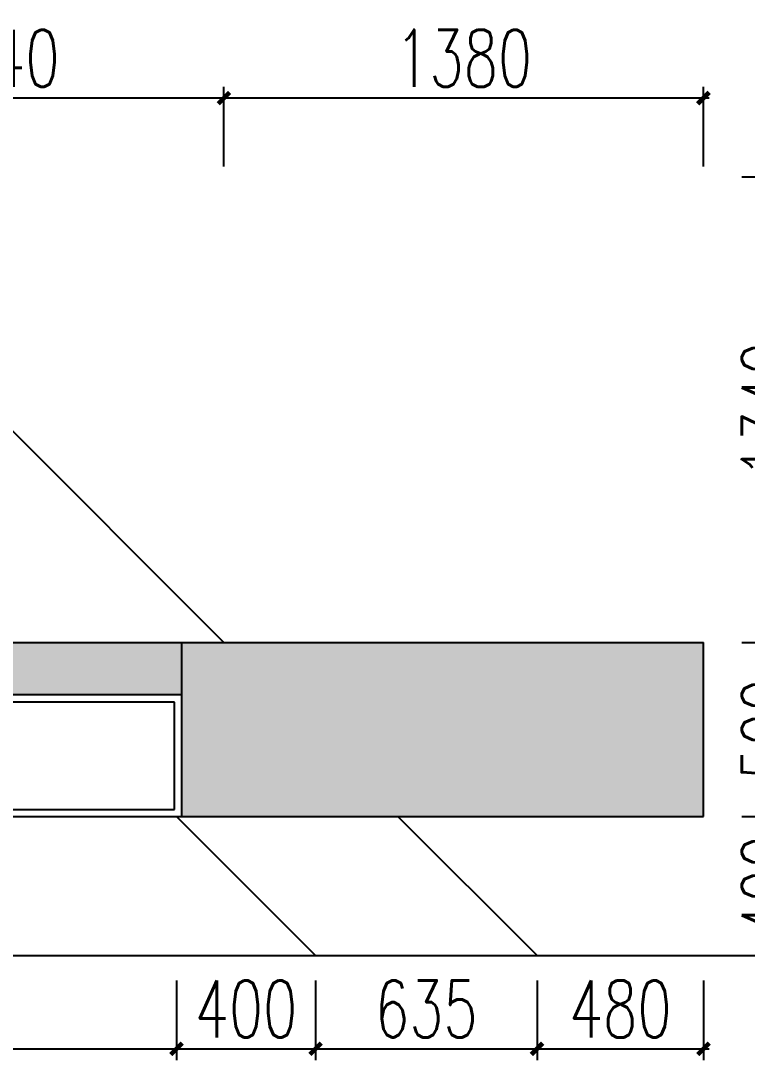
# Model space of a CAD drawing. Header units: millimetres. Extents: x 5625199 to 7433318, y -3316392 to -2552493.
# Drawn here: x 5950368 to 5952456, y -2700029 to -2697041 of the extents above; entities that cross this region are included whole.
import ezdxf

# ---------------------------------------------------------------- set-up
doc = ezdxf.new("R2010")
doc.units = ezdxf.units.MM
doc.header["$PDMODE"] = 35
doc.header["$PDSIZE"] = -10
doc.layers.add('155', color=155, linetype='Continuous')
doc.styles.add('标注-尺寸', font='simplex.shx', dxfattribs={"width": 0.7})
doc.dimstyles.new('MS55', dxfattribs={"dimscale": 0, "dimtxt": 5, "dimasz": 1, "dimexe": 1, "dimexo": 0.8, "dimgap": 1, "dimtad": 1, "dimdec": 0, "dimrnd": 5, "dimdsep": 46, "dimtxsty": '标注-尺寸', "dimblk": 'ARCHTICK', "dimcen": 0, "dimdle": 0.5, "dimclrd": 256, "dimclre": 256, "dimclrt": 50, "dimadec": 0, "dimazin": 0, "dimtfac": 1, "dimtdec": 0, "dimtix": 1, "dimtofl": 0, "dimtmove": 2, "dimatfit": 3, "dimldrblk": 'jt2', "dimfxl": 6, "dimfxlon": 1, "dimtvp": 1, "dimtolj": 1, "dimtzin": 0, "dimarcsym": 0})

# ---------------------------------------------------------------- blocks, each defined once
blk = doc.blocks.new('_ArchTick')
at = {"color": 0, "linetype": 'ByBlock', "const_width": 0.4}
blk.add_lwpolyline([(-0.5, -0.5), (0.5, 0.5)], dxfattribs=at)
blk = doc.blocks.new('*D933')
at = {"layer": '155', "lineweight": -2, "ltscale": 500, "transparency": 16777216}
for p, q in [((5949003.1, -2699799.3), (5949003.1, -2700028.7)), ((5950815.7, -2699799.3), (5950815.7, -2700028.7)), ((5948986.7, -2699996), (5950832.1, -2699996))]:
    blk.add_line(p, q, dxfattribs=at)
at = {"layer": 'Defpoints', "color": 0, "transparency": 16777216}
for p in [(5950815.7, -2699328), (5949003.1, -2699728), (5950815.7, -2699996)]:
    blk.add_point(p, dxfattribs=at)
at = {"layer": '155', "linetype": 'ByBlock', "lineweight": -2, "transparency": 16777216, "xscale": 32.76841990261787, "yscale": 32.76841990261787, "zscale": 32.76841990261787, "rotation": 180}
blk.add_blockref('_ArchTick', (5949003.1, -2699996), dxfattribs=at)
at = {"layer": '155', "linetype": 'ByBlock', "lineweight": -2, "transparency": 16777216, "xscale": 32.76841990261787, "yscale": 32.76841990261787, "zscale": 32.76841990261787}
blk.add_blockref('_ArchTick', (5950815.7, -2699996), dxfattribs=at)
at = {"layer": '155', "color": 50, "ltscale": 500, "transparency": 16777216, "insert": (5949909.4, -2699881.3), "char_height": 163.84, "attachment_point": 5, "style": '标注-尺寸'}
blk.add_mtext('\\A1;1815', dxfattribs=at)
blk = doc.blocks.new('jt2')
at = {"ltscale": 0.1}
blk.add_line((0, 0), (-1, 0), dxfattribs=at)
at = {"color": 6, "ltscale": 0.1}
blk.add_lwpolyline([(-1.217, 1.261), (-0.717, 1.5), (0.019, 0), (-0.717, -1.5), (-1.217, -1.261), (0, 0), (-1.217, 1.261)], dxfattribs=at)
blk = doc.blocks.new('*D934')
at = {"layer": '155', "lineweight": -2, "ltscale": 500, "transparency": 16777216}
for p, q in [((5950815.7, -2699799.3), (5950815.7, -2700028.7)), ((5951215.7, -2699799.3), (5951215.7, -2700028.7)), ((5950799.3, -2699996), (5951232.1, -2699996))]:
    blk.add_line(p, q, dxfattribs=at)
at = {"layer": 'Defpoints', "color": 0, "transparency": 16777216}
for p in [(5950815.7, -2699328), (5951215.7, -2699728), (5951215.7, -2699996)]:
    blk.add_point(p, dxfattribs=at)
at = {"layer": '155', "linetype": 'ByBlock', "lineweight": -2, "transparency": 16777216, "xscale": 32.76841990261787, "yscale": 32.76841990261787, "zscale": 32.76841990261787, "rotation": 180}
blk.add_blockref('_ArchTick', (5950815.7, -2699996), dxfattribs=at)
at = {"layer": '155', "linetype": 'ByBlock', "lineweight": -2, "transparency": 16777216, "xscale": 32.76841990261787, "yscale": 32.76841990261787, "zscale": 32.76841990261787}
blk.add_blockref('_ArchTick', (5951215.7, -2699996), dxfattribs=at)
at = {"layer": '155', "color": 50, "ltscale": 500, "transparency": 16777216, "insert": (5951015.7, -2699881.3), "char_height": 163.84, "attachment_point": 5, "style": '标注-尺寸'}
blk.add_mtext('\\A1;400', dxfattribs=at)
blk = doc.blocks.new('*D935')
at = {"layer": '155', "lineweight": -2, "ltscale": 500, "transparency": 16777216}
for p, q in [((5951215.7, -2699799.3), (5951215.7, -2700028.7)), ((5951852.1, -2699799.3), (5951852.1, -2700028.7)), ((5951199.3, -2699996), (5951868.5, -2699996))]:
    blk.add_line(p, q, dxfattribs=at)
at = {"layer": 'Defpoints', "color": 0, "transparency": 16777216}
for p in [(5951215.7, -2699728), (5951852.1, -2699728), (5951852.1, -2699996)]:
    blk.add_point(p, dxfattribs=at)
at = {"layer": '155', "linetype": 'ByBlock', "lineweight": -2, "transparency": 16777216, "xscale": 32.76841990261787, "yscale": 32.76841990261787, "zscale": 32.76841990261787, "rotation": 180}
blk.add_blockref('_ArchTick', (5951215.7, -2699996), dxfattribs=at)
at = {"layer": '155', "linetype": 'ByBlock', "lineweight": -2, "transparency": 16777216, "xscale": 32.76841990261787, "yscale": 32.76841990261787, "zscale": 32.76841990261787}
blk.add_blockref('_ArchTick', (5951852.1, -2699996), dxfattribs=at)
at = {"layer": '155', "color": 50, "ltscale": 500, "transparency": 16777216, "insert": (5951533.9, -2699881.3), "char_height": 163.84, "attachment_point": 5, "style": '标注-尺寸'}
blk.add_mtext('\\A1;635', dxfattribs=at)
blk = doc.blocks.new('*D936')
at = {"layer": '155', "lineweight": -2, "ltscale": 500, "transparency": 16777216}
for p, q in [((5951852.1, -2699799.3), (5951852.1, -2700028.7)), ((5952330.4, -2699799.3), (5952330.4, -2700028.7)), ((5951835.7, -2699996), (5952346.8, -2699996))]:
    blk.add_line(p, q, dxfattribs=at)
at = {"layer": 'Defpoints', "color": 0, "transparency": 16777216}
for p in [(5952330.4, -2699328), (5951852.1, -2699728), (5952330.4, -2699996)]:
    blk.add_point(p, dxfattribs=at)
at = {"layer": '155', "linetype": 'ByBlock', "lineweight": -2, "transparency": 16777216, "xscale": 32.76841990261787, "yscale": 32.76841990261787, "zscale": 32.76841990261787, "rotation": 180}
blk.add_blockref('_ArchTick', (5951852.1, -2699996), dxfattribs=at)
at = {"layer": '155', "linetype": 'ByBlock', "lineweight": -2, "transparency": 16777216, "xscale": 32.76841990261787, "yscale": 32.76841990261787, "zscale": 32.76841990261787}
blk.add_blockref('_ArchTick', (5952330.4, -2699996), dxfattribs=at)
at = {"layer": '155', "color": 50, "ltscale": 500, "transparency": 16777216, "insert": (5952091.3, -2699881.3), "char_height": 163.84, "attachment_point": 5, "style": '标注-尺寸'}
blk.add_mtext('\\A1;480', dxfattribs=at)
blk = doc.blocks.new('*D937')
at = {"layer": '155', "lineweight": -2, "ltscale": 500, "transparency": 16777216}
for p, q in [((5952637.1, -2699744.4), (5952637.1, -2699311.7)), ((5952440.5, -2699328), (5952669.8, -2699328)), ((5952440.5, -2699728), (5952669.8, -2699728))]:
    blk.add_line(p, q, dxfattribs=at)
at = {"layer": 'Defpoints', "color": 0, "transparency": 16777216}
for p in [(5951852.1, -2699328), (5952637.1, -2699328), (5951852.1, -2699728)]:
    blk.add_point(p, dxfattribs=at)
at = {"layer": '155', "linetype": 'ByBlock', "lineweight": -2, "transparency": 16777216, "xscale": 32.76841990261787, "yscale": 32.76841990261787, "zscale": 32.76841990261787}
for p, rotation in [((5952637.1, -2699328), 90), ((5952637.1, -2699728), 270)]:
    blk.add_blockref('_ArchTick', p, dxfattribs=dict(at, rotation=rotation))
at = {"layer": '155', "color": 50, "ltscale": 500, "transparency": 16777216, "insert": (5952522.4, -2699528), "char_height": 163.84, "attachment_point": 5, "rotation": 90, "style": '标注-尺寸'}
blk.add_mtext('\\A1;400', dxfattribs=at)
blk = doc.blocks.new('*D938')
at = {"layer": '155', "lineweight": -2, "ltscale": 500, "transparency": 16777216}
for p, q in [((5952440.5, -2698828), (5952669.8, -2698828)), ((5952637.1, -2699344.4), (5952637.1, -2698811.7)), ((5952440.5, -2699328), (5952669.8, -2699328))]:
    blk.add_line(p, q, dxfattribs=at)
at = {"layer": 'Defpoints', "color": 0, "transparency": 16777216}
for p in [(5952045.9, -2698828), (5952637.1, -2698828), (5951852.1, -2699328)]:
    blk.add_point(p, dxfattribs=at)
at = {"layer": '155', "linetype": 'ByBlock', "lineweight": -2, "transparency": 16777216, "xscale": 32.76841990261787, "yscale": 32.76841990261787, "zscale": 32.76841990261787}
for p, rotation in [((5952637.1, -2698828), 90), ((5952637.1, -2699328), 270)]:
    blk.add_blockref('_ArchTick', p, dxfattribs=dict(at, rotation=rotation))
at = {"layer": '155', "color": 50, "ltscale": 500, "transparency": 16777216, "insert": (5952522.4, -2699078), "char_height": 163.84, "attachment_point": 5, "rotation": 90, "style": '标注-尺寸'}
blk.add_mtext('\\A1;500', dxfattribs=at)
blk = doc.blocks.new('*D939')
at = {"layer": '155', "lineweight": -2, "ltscale": 500, "transparency": 16777216}
for p, q in [((5952440.5, -2697490.3), (5952669.8, -2697490.3)), ((5952637.1, -2698844.4), (5952637.1, -2697474)), ((5952440.5, -2698828), (5952669.8, -2698828))]:
    blk.add_line(p, q, dxfattribs=at)
at = {"layer": 'Defpoints', "color": 0, "transparency": 16777216}
for p in [(5949614.4, -2697490.3), (5952637.1, -2697490.3), (5952045.9, -2698828)]:
    blk.add_point(p, dxfattribs=at)
at = {"layer": '155', "linetype": 'ByBlock', "lineweight": -2, "transparency": 16777216, "xscale": 32.76841990261787, "yscale": 32.76841990261787, "zscale": 32.76841990261787}
for p, rotation in [((5952637.1, -2697490.3), 90), ((5952637.1, -2698828), 270)]:
    blk.add_blockref('_ArchTick', p, dxfattribs=dict(at, rotation=rotation))
at = {"layer": '155', "color": 50, "ltscale": 500, "transparency": 16777216, "insert": (5952522.4, -2698159.2), "char_height": 163.84, "attachment_point": 5, "rotation": 90, "style": '标注-尺寸'}
blk.add_mtext('\\A1;1340', dxfattribs=at)
blk = doc.blocks.new('*D940')
at = {"layer": '155', "lineweight": -2, "ltscale": 500, "transparency": 16777216}
for p, q in [((5950952.1, -2697460.2), (5950952.1, -2697230.8)), ((5952330.4, -2697460.2), (5952330.4, -2697230.8)), ((5952346.8, -2697263.5), (5950935.7, -2697263.5))]:
    blk.add_line(p, q, dxfattribs=at)
at = {"layer": 'Defpoints', "color": 0, "transparency": 16777216}
for p in [(5950952.1, -2697263.5), (5950952.1, -2698828), (5952330.4, -2698828)]:
    blk.add_point(p, dxfattribs=at)
at = {"layer": '155', "linetype": 'ByBlock', "lineweight": -2, "transparency": 16777216, "xscale": 32.76841990261787, "yscale": 32.76841990261787, "zscale": 32.76841990261787, "rotation": 180}
blk.add_blockref('_ArchTick', (5950952.1, -2697263.5), dxfattribs=at)
at = {"layer": '155', "linetype": 'ByBlock', "lineweight": -2, "transparency": 16777216, "xscale": 32.76841990261787, "yscale": 32.76841990261787, "zscale": 32.76841990261787}
blk.add_blockref('_ArchTick', (5952330.4, -2697263.5), dxfattribs=at)
at = {"layer": '155', "color": 50, "ltscale": 500, "transparency": 16777216, "insert": (5951641.3, -2697148.9), "char_height": 163.84, "attachment_point": 5, "style": '标注-尺寸'}
blk.add_mtext('\\A1;1380', dxfattribs=at)
blk = doc.blocks.new('*D941')
at = {"layer": '155', "lineweight": -2, "ltscale": 500, "transparency": 16777216}
for p, q in [((5949614.4, -2697460.2), (5949614.4, -2697230.8)), ((5950952.1, -2697460.2), (5950952.1, -2697230.8)), ((5950968.5, -2697263.5), (5949598, -2697263.5))]:
    blk.add_line(p, q, dxfattribs=at)
at = {"layer": 'Defpoints', "color": 0, "transparency": 16777216}
for p in [(5949614.4, -2697263.5), (5949614.4, -2697490.3), (5950952.1, -2698828)]:
    blk.add_point(p, dxfattribs=at)
at = {"layer": '155', "linetype": 'ByBlock', "lineweight": -2, "transparency": 16777216, "xscale": 32.76841990261787, "yscale": 32.76841990261787, "zscale": 32.76841990261787, "rotation": 180}
blk.add_blockref('_ArchTick', (5949614.4, -2697263.5), dxfattribs=at)
at = {"layer": '155', "linetype": 'ByBlock', "lineweight": -2, "transparency": 16777216, "xscale": 32.76841990261787, "yscale": 32.76841990261787, "zscale": 32.76841990261787}
blk.add_blockref('_ArchTick', (5950952.1, -2697263.5), dxfattribs=at)
at = {"layer": '155', "color": 50, "ltscale": 500, "transparency": 16777216, "insert": (5950283.3, -2697148.9), "char_height": 163.84, "attachment_point": 5, "style": '标注-尺寸'}
blk.add_mtext('\\A1;1340', dxfattribs=at)

msp = doc.modelspace()

# ---------------------------------------------------------------- hatches: boundary and pattern name
at = {"layer": '155', "ltscale": 500}
h = msp.add_hatch(dxfattribs=at)
h.set_pattern_fill('木纹03', color=250, scale=100, angle=45)
h.set_pattern_definition([(45, (273424.04, -417374.4), (4e-14, 282.8427125), [10, -190]), (135, (273431.1, -417268.33), (-282.8427125, 4e-14), [20, -180]), (90, (273416.97, -417310.76), (-141.42, 141.42), [14.14, -42.42, 14.14, -28.28, 99, -85]), (90, (273424.04, -417388.54), (-141.4213562, 141.4213562), [14.142, -28.284, 14.142, -226.2]), (90, (273459.4, -417324.9), (-141.4213562, 141.4213562), [14.142, -268.7007124]), (90, (273480.6, -417317.83), (-141.4213562, 141.4213562), [14.142, -268.7007124]), (90, (273445.25, -417324.9), (-141.4213562, 141.4213562), [14.142, -268.7007124]), (90, (273431.11, -417324.9), (-141.4213562, 141.4213562), [28.284, -254.5587124]), (90, (273360.4, -417183.48), (-141.4213562, 141.4213562), [28.284, -254.5587124]), (90, (273409.9, -417331.97), (-141.4213562, 141.4213562), [56.568, -226.2747124]), (90, (273395.75, -417331.97), (-141.4213562, 141.4213562), [56.568, -226.2747124]), (90, (273445.25, -417197.62), (-141.4213562, 141.4213562), [56.568, -226.2747124]), (90, (273374.54, -417324.9), (-141.4213562, 141.4213562), [42.4264, -240.4163124]), (90, (273325.04, -417331.97), (-141.4213562, 141.4213562), [42.4264, -240.4163124]), (90, (273353.33, -417331.97), (-141.4213562, 141.4213562), [42.4264, -240.4163124]), (90, (273402.82, -417197.62), (-141.4213562, 141.4213562), [70.71068, -212.1320324]), (90, (273381.61, -417204.7), (-141.4213562, 141.4213562), [70.71068, -212.1320324]), (90, (273431.11, -417225.91), (-141.4213562, 141.4213562), [98.994949, -183.847763]), (71.5650512, (273424.04, -417346.12), (141.4213562, 141.4213563), [22.360678, -424.852916]), (71.5650512, (273409.9, -417275.405), (141.4213562, 141.4213563), [22.360678, -424.852916]), (71.5650512, (273416.97, -417296.62), (141.4213562, 141.4213563), [22.360678, -424.852916]), (71.5650512, (273431.11, -417367.33), (141.4213562, 141.4213563), [44.72136, -402.4922354]), (71.5650512, (273395.75, -417275.405), (141.4213562, 141.4213563), [67.082039, -380.131556]), (71.5650512, (273374.54, -417282.48), (141.4213562, 141.4213563), [89.442719, -357.7708764]), (71.5650512, (273353.33, -417289.55), (141.4213562, 141.4213563), [89.442719, -357.7708764]), (71.5650512, (273289.69, -417268.33), (141.4213562, 141.4213563), [89.442719, -357.7708764]), (71.5650512, (273303.83, -417282.48), (141.4213562, 141.4213563), [111.8034, -335.4101954]), (71.5650512, (273325.04, -417289.55), (141.4213562, 141.4213563), [111.8034, -335.4101954]), (108.4349488, (273431.11, -417296.62), (-141.4213562, 141.4213562), [22.360678, -424.852916]), (108.4349488, (273424.04, -417331.97), (-141.4213562, 141.4213562), [22.360678, -424.852916]), (108.4349488, (273424.04, -417374.4), (-141.4213562, 141.4213562), [44.72136, -402.4922354]), (108.4349488, (273445.25, -417310.76), (-141.4213562, 141.4213562), [44.72136, -402.4922354]), (108.4349488, (273416.97, -417395.61), (-141.4213562, 141.4213562), [67.082039, -380.131556]), (108.4349488, (273402.825, -417409.755), (-141.4213562, 141.4213562), [89.442719, -357.7708764]), (108.4349488, (273523.03, -417275.405), (-141.4213562, 141.4213562), [89.442719, -357.7708764]), (108.4349488, (273459.39, -417310.76), (-141.4213562, 141.4213562), [89.442719, -357.7708764]), (108.4349488, (273501.82, -417296.62), (-141.4213562, 141.4213562), [111.8034, -335.4101954]), (108.4349488, (273480.61, -417303.69), (-141.4213562, 141.4213562), [111.8034, -335.4101954])])
h.paths.add_polyline_path([(5950952.12, -2698828.04), (5950830.42, -2698828.04), (5950830.42, -2698978.04), (5950830.42, -2699328.04), (5951452.12, -2699328.04), (5952330.42, -2699328.04), (5952330.42, -2698828.04)])
h.paths.add_polyline_path([(5950315.73, -2698828.04), (5949903.07, -2698828.04), (5949753.07, -2698978.04), (5950830.42, -2698978.04), (5950830.42, -2698828.04)])
h.paths.add_polyline_path([(5949549.52, -2698828.04), (5947830.42, -2698828.04), (5947830.42, -2698978.04), (5949399.52, -2698978.04)])
h.paths.add_polyline_path([(5949932.62, -2698444.93), (5949549.52, -2698828.04), (5949399.52, -2698978.04), (5949753.07, -2698978.04), (5949903.07, -2698828.04), (5950109.4, -2698621.71)])
h.paths.add_polyline_path([(5949003.07, -2699728.04), (5949403.07, -2699328.04), (5949049.52, -2699328.04), (5948649.52, -2699728.04)])

# ---------------------------------------------------------------- linework, layer by layer
at = {"color": 155}
for p, q in [((5950810.42, -2699000.04), (5949787.09, -2699000.04)), ((5950810.42, -2699308.04), (5950810.42, -2699000.04)), ((5949787.09, -2699308.04), (5950810.42, -2699308.04))]:
    msp.add_line(p, q, dxfattribs=at)
at = {"layer": '155', "ltscale": 500}
for p, q in [((5950952.12, -2698828.04), (5949614.42, -2697490.34)), ((5950830.42, -2698828.04), (5952330.42, -2698828.04)), ((5950830.42, -2698828.04), (5950830.42, -2699328.04)), ((5952330.42, -2699328.04), (5952330.42, -2698828.04)), ((5947680.42, -2698978.04), (5950830.42, -2698978.04)), ((5947680.42, -2699328.04), (5952330.42, -2699328.04)), ((5951215.73, -2699728.04), (5950815.73, -2699328.04)), ((5951852.12, -2699728.04), (5951452.12, -2699328.04))]:
    msp.add_line(p, q, dxfattribs=at)
at = {"layer": '155', "color": 8, "ltscale": 500}
msp.add_line((5949903.07, -2698828.04), (5950830.42, -2698828.04), dxfattribs=at)
at = {"layer": '155', "color": 7, "ltscale": 500}
msp.add_line((5944480.16, -2699728.04), (6007121.47, -2699728.04), dxfattribs=at)

# ---------------------------------------------------------------- dimensions: what is measured, and where the dimension line sits
at = {"layer": '155', "ltscale": 500}
for base, p1, p2, picture, middle in [((5949614.42, -2697263.54), (5950952.12, -2698828.04), (5949614.42, -2697490.34), '*D941', (5950283.27, -2697148.85)), ((5950952.12, -2697263.54), (5952330.42, -2698828.04), (5950952.12, -2698828.04), '*D940', (5951641.27, -2697148.85)), ((5950815.73, -2699995.96), (5949003.07, -2699728.04), (5950815.73, -2699328.04), '*D933', (5949909.4, -2699881.27)), ((5951215.73, -2699995.96), (5950815.73, -2699328.04), (5951215.73, -2699728.04), '*D934', (5951015.73, -2699881.27)), ((5952330.42, -2699995.96), (5951852.12, -2699728.04), (5952330.42, -2699328.04), '*D936', (5952091.27, -2699881.27)), ((5951852.12, -2699995.96), (5951215.73, -2699728.04), (5951852.12, -2699728.04), '*D935', (5951533.93, -2699881.27))]:
    dim = msp.add_linear_dim(base=base, p1=p1, p2=p2, dimstyle='MS55', override={"dimscale": 32.76842, "dimlfac": -1}, dxfattribs=at)
    dim.commit()
    dim.dimension.update_dxf_attribs({"geometry": picture, "text_midpoint": middle})
for base, p1, p2, picture, middle in [((5952637.07, -2697490.34), (5952045.86, -2698828.04), (5949614.42, -2697490.34), '*D939', (5952522.38, -2698159.19)), ((5952637.07, -2698828.04), (5951852.12, -2699328.04), (5952045.86, -2698828.04), '*D938', (5952522.38, -2699078.04)), ((5952637.07, -2699328.04), (5951852.12, -2699728.04), (5951852.12, -2699328.04), '*D937', (5952522.38, -2699528.04))]:
    dim = msp.add_linear_dim(base=base, p1=p1, p2=p2, angle=90, dimstyle='MS55', override={"dimscale": 32.76842, "dimlfac": -1}, dxfattribs=at)
    dim.commit()
    dim.dimension.update_dxf_attribs({"geometry": picture, "text_midpoint": middle})

doc.saveas('drawing.dxf')
